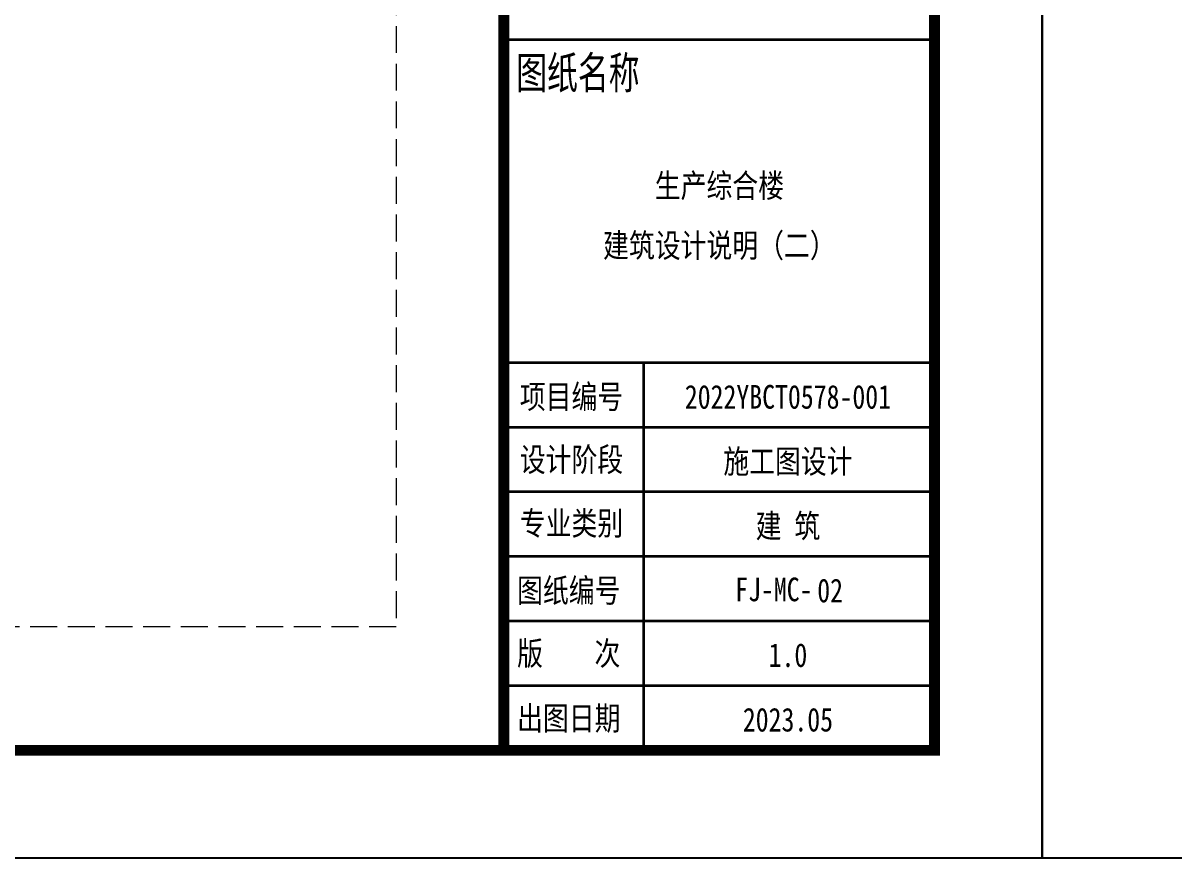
# Model space of a CAD drawing. Extents: x 1109697 to 1467097, y -139975 to 53891.
# Drawn here: x 1268430 to 1279122, y -74119 to -66363 of the extents above; entities that cross this region are included whole.
import ezdxf
from ezdxf.enums import TextEntityAlignment as Align

# ---------------------------------------------------------------- set-up
doc = ezdxf.new("R2010")
doc.units = 0
doc.header["$LTSCALE"] = 1000
doc.header["$MEASUREMENT"] = 0
doc.linetypes.add('DASH', pattern=[0.35, 0.25, -0.1])
doc.layers.add('PUB_TEXT', color=7, linetype='Continuous')
doc.layers.add('PUB_TITLE', color=4, linetype='Continuous')
doc.layers.add('不打印线', color=254, linetype='DASH', lineweight=0, plot=False)
doc.layers.add('图框', color=4, linetype='Continuous', lineweight=35)
doc.styles.add('-黑体', font='simhei.ttf', dxfattribs={"width": 0.8})

# ---------------------------------------------------------------- blocks, each defined once
blk = doc.blocks.new('图签01')
at = {"layer": '图框', "linetype": 'Continuous'}
for p, q in [((1793863, 89364), (1797865, 89364)), ((1793908, 86365), (1797908, 86365)), ((1795183, 82762), (1795183, 86365)), ((1793908, 85765), (1797908, 85765)), ((1793908, 85165), (1797908, 85165)), ((1793908, 84565), (1797908, 84565)), ((1793883, 83965), (1797883, 83965)), ((1793883, 83365), (1797883, 83365))]:
    blk.add_line(p, q, dxfattribs=at)
at = {"layer": '图框', "style": '-黑体'}
for s, height, width, p in [('图纸名称', 300, 0.7, (1793998, 88906)), ('项目编号', 220, 0.8, (1794031, 85937)), ('设计阶段', 220, 0.8, (1794031, 85353)), ('专业类别', 220, 0.8, (1794031, 84761)), ('图纸编号', 220, 0.8, (1794006, 84137)), ('版    次', 220, 0.8, (1794006, 83553)), ('出图日期', 220, 0.8, (1794006, 82950))]:
    blk.add_text(s, height=height, dxfattribs=dict(at, width=width)).set_placement(p)
at = {"layer": '图框', "style": '-黑体', "width": 0.8}
for s, height, p in [('2022YBCT0578-001', 220.01, (1796522, 85936)), ('施工图设计', 220, (1796522, 85336)), ('建 筑', 220, (1796522, 84736)), ('FJ-MC-', 220, (1796391, 84147)), ('1.0', 220, (1796522, 83537)), ('2023.05', 220, (1796522, 82937))]:
    blk.add_text(s, height=height, dxfattribs=at).set_placement(p, align=Align.CENTER)

msp = doc.modelspace()

# ---------------------------------------------------------------- linework, layer by layer
at = {"layer": 'PUB_TITLE'}
for points in [[(1193797, -74119), (1277897, -74119), (1277897, -14719), (1193797, -14719)], [(1277897, -74119), (1361997, -74119), (1361997, -14719), (1277897, -14719)]]:
    msp.add_lwpolyline(points, close=True, dxfattribs=at)
at = {"layer": 'PUB_TITLE', "const_width": 100}
msp.add_lwpolyline([(1196297, -73119), (1276897, -73119), (1276897, -15719), (1196297, -15719)], close=True, dxfattribs=at)
msp.add_lwpolyline([(1272897, -15719), (1272897, -73119)], dxfattribs=at)
at = {"layer": '不打印线'}
msp.add_lwpolyline([(1247697, -19141), (1271897, -19141), (1271897, -71971), (1247697, -71971)], close=True, dxfattribs=at)

# ---------------------------------------------------------------- block references
at = {"layer": 'PUB_TEXT'}
msp.add_blockref('图签01', (-520986, -155881), dxfattribs=at)

# ---------------------------------------------------------------- texts
at = {"layer": 'PUB_TEXT', "style": '-黑体', "width": 0.8}
for s, p in [('生产综合楼', (1274899, -67983)), ('建筑设计说明（二）', (1274899, -68539)), ('02', (1275928, -71744))]:
    msp.add_text(s, height=220, dxfattribs=at).set_placement(p, align=Align.CENTER)

doc.saveas('drawing.dxf')
